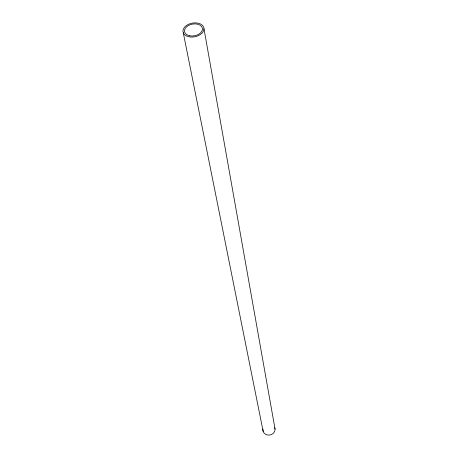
<?xml version="1.0" encoding="UTF-8"?>
<svg xmlns="http://www.w3.org/2000/svg" width="458" height="458" viewBox="0 0 458 458"><rect width="100%" height="100%" fill="white"/><g stroke="black" fill="none" stroke-linecap="round" stroke-linejoin="round"><path stroke-width="0.69" d="M183.28 32.816L263.161 431.442M203.987 28.802A10.631 6.944 -10.7 0 1 188.249 36.611A10.631 6.944 -10.7 0 1 188.152 24.48A10.631 6.944 -10.7 0 1 203.987 28.802L275.058 429.117M274.777 427.709A6.114 5.502 -10.7 0 1 269.51 435.077A6.114 5.502 -10.7 0 1 262.938 429.072M189.847 35.827A9.091 5.937 -10.7 0 0 202.407 28.339A9.091 5.937 -10.7 0 0 188.135 25.688A9.091 5.937 -10.7 0 0 189.847 35.827"/></g></svg>
